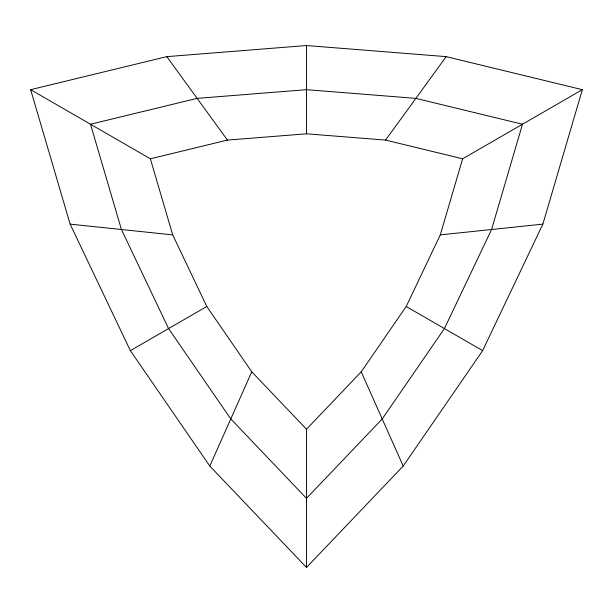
<?xml version="1.0" encoding="UTF-8"?>
<svg xmlns="http://www.w3.org/2000/svg" width="613" height="613" viewBox="0 0 613 613"><rect width="100%" height="100%" fill="white"/><g stroke="black" fill="none" stroke-linecap="round" stroke-linejoin="round"><path stroke-width="0.92" d="M306.5 567.462L306.5 429.223L361.226 371.823L406.204 306.5L440.287 234.886L462.631 158.79L582.35 89.674L542.873 224.12L482.646 350.636L403.193 466.049L306.5 567.462L209.807 466.049L130.354 350.636L70.127 224.12L30.65 89.674L166.82 56.641L306.5 45.538L446.18 56.641L582.35 89.674M209.807 466.049L251.774 371.823L206.796 306.5L172.713 234.886L150.369 158.79L30.65 89.674M150.369 158.79L227.438 140.093L306.5 133.81L385.562 140.093L446.18 56.641M130.354 350.636L206.796 306.5M440.287 234.886L542.873 224.12M70.127 224.12L172.713 234.886M385.562 140.093L462.631 158.79M406.204 306.5L482.646 350.636M251.774 371.823L306.5 429.223M166.82 56.641L227.438 140.093M361.226 371.823L403.193 466.049M306.5 45.538L306.5 133.81M522.491 124.232L491.58 229.507L444.425 328.568L382.213 418.94L306.5 498.346L230.787 418.94L168.575 328.568L121.42 229.507L90.509 124.232L197.133 98.371L306.5 89.674L415.867 98.371L522.491 124.232"/></g></svg>
